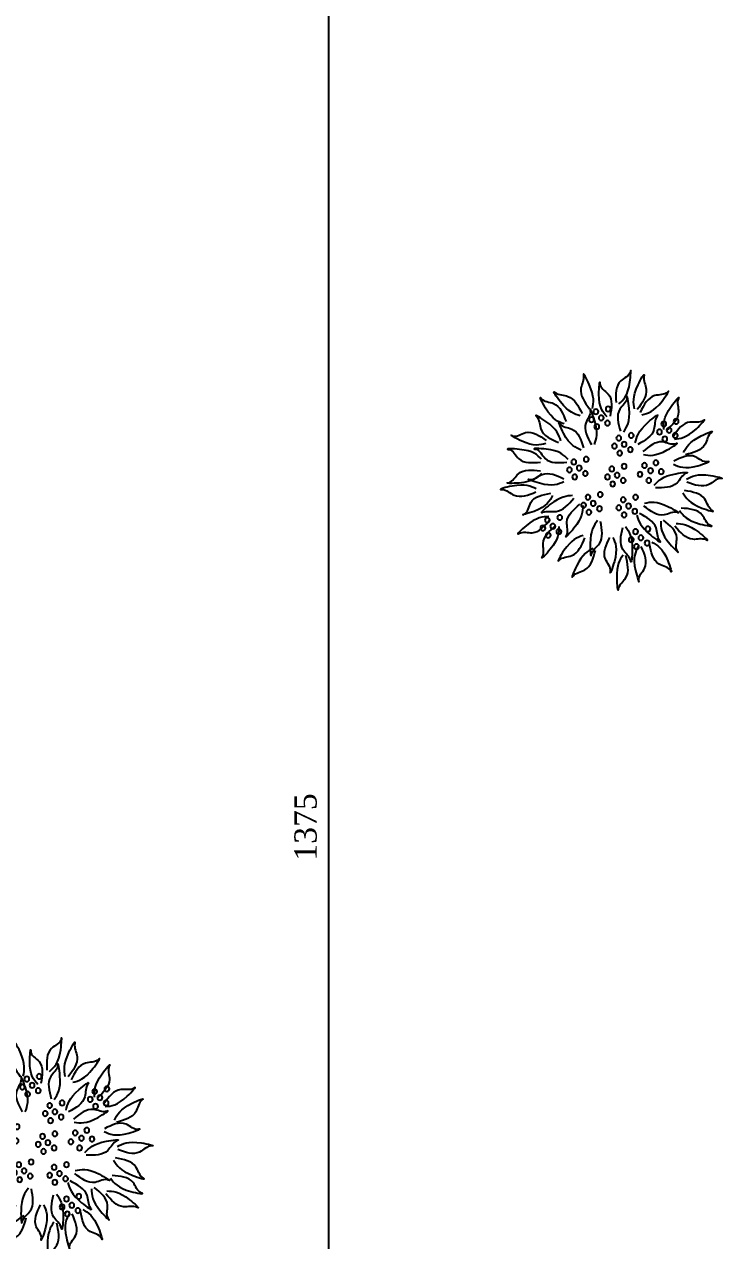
# Model space of a CAD drawing. Header units: millimetres. Extents: x 14929 to 124997, y 1647 to 25134.
# Drawn here: x 16255 to 16569, y 20836 to 21382 of the extents above; entities that cross this region are included whole.
import ezdxf

# ---------------------------------------------------------------- set-up
doc = ezdxf.new("R2010")
doc.units = ezdxf.units.MM
doc.layers.add('paisajismo', color=7, linetype='Continuous')
doc.styles.add('Valéria', font='romantic.ttf', dxfattribs={"height": 10})
doc.dimstyles.new('Cota - 50', dxfattribs={"dimtxt": 10, "dimasz": 5, "dimexe": 10, "dimexo": 20, "dimgap": 5, "dimtad": 1, "dimtxsty": 'Valéria', "dimblk": 'DOT', "dimcen": 0, "dimclrd": 12, "dimclre": 12, "dimclrt": 2, "dimazin": 2, "dimtfac": 1, "dimtix": 1, "dimtmove": 0, "dimatfit": 3, "dimldrblk": 'DOT', "dimfxl": 1, "dimarcsym": 0})

# ---------------------------------------------------------------- blocks, each defined once
blk = doc.blocks.new('A$C375069E9')
at = {"layer": 'paisajismo', "color": 221}
for centre in [(1.295, 2.06), (0.523, 1.919), (1.375, 1.959), (1.436, 2.03), (1.486, 1.939), (0.603, 1.819), (0.663, 1.889), (0.713, 1.799), (1.305, 1.899), (1.426, 1.859), (0.533, 1.759), (0.653, 1.719), (1.034, 1.759), (1.115, 1.658), (1.175, 1.729), (1.225, 1.638), (1.044, 1.598), (1.165, 1.558), (0.753, 1.448), (0.814, 1.358), (0.884, 1.418), (1.115, 1.408), (1.255, 1.378), (1.546, 1.488), (1.626, 1.388), (1.687, 1.458), (1.737, 1.368), (0.693, 1.348), (0.834, 1.247), (0.934, 1.317), (1.125, 1.247), (1.195, 1.307), (1.305, 1.287), (1.556, 1.327), (1.677, 1.287), (1.245, 1.207), (1.386, 1.087), (0.984, 1.057), (1.064, 0.956), (1.125, 1.027), (1.466, 0.986), (1.526, 1.057), (1.576, 0.966), (0.994, 0.896), (1.115, 0.856), (1.175, 0.936), (1.396, 0.926), (1.516, 0.886), (1.847, 0.826), (0.844, 0.696), (0.984, 0.666), (1.857, 0.666), (1.927, 0.726), (1.988, 0.796), (2.038, 0.706), (0.854, 0.535), (0.924, 0.595), (1.034, 0.575), (1.978, 0.625), (0.974, 0.495)]:
    blk.add_circle(centre, 0.0284, dxfattribs=at)
at = {"layer": 'paisajismo', "color": 124}
for points in [[(1.176, 2.118), (1.049, 2.364), (1.042, 2.49), (1.043, 2.485), (1.153, 2.379), (1.207, 2.133)], [(0.998, 2.06), (0.956, 2.334), (0.888, 2.44), (0.889, 2.435), (0.863, 2.285), (0.965, 2.054)], [(1.308, 1.969), (1.401, 2.229), (1.391, 2.355), (1.391, 2.35), (1.296, 2.23), (1.275, 1.979)], [(1.475, 2.065), (1.512, 2.34), (1.578, 2.447), (1.577, 2.442), (1.606, 2.292), (1.509, 2.06)], [(0.664, 1.826), (0.579, 2.089), (0.495, 2.183), (0.497, 2.179), (0.495, 2.026), (0.632, 1.814)], [(0.912, 1.994), (0.683, 2.149), (0.616, 2.257), (0.62, 2.253), (0.767, 2.212), (0.932, 2.022)], [(1.122, 1.799), (1.058, 2.068), (1.082, 2.193), (1.082, 2.187), (1.163, 2.058), (1.156, 1.806)], [(1.614, 1.981), (1.84, 2.142), (1.904, 2.25), (1.9, 2.247), (1.754, 2.203), (1.593, 2.009)], [(1.798, 1.89), (2.008, 2.07), (2.062, 2.185), (2.059, 2.181), (1.917, 2.123), (1.775, 1.916)], [(1.453, 1.657), (1.451, 1.934), (1.501, 2.049), (1.5, 2.044), (1.55, 1.9), (1.487, 1.656)], [(0.543, 1.718), (0.292, 1.836), (0.209, 1.931), (0.213, 1.928), (0.366, 1.911), (0.558, 1.749)], [(0.988, 1.675), (0.841, 1.91), (0.737, 1.981), (0.74, 1.977), (0.775, 1.828), (0.959, 1.656)], [(1.836, 1.699), (2.004, 1.919), (2.114, 1.98), (2.111, 1.977), (2.062, 1.832), (1.862, 1.678)], [(0.438, 1.564), (0.237, 1.755), (0.118, 1.797), (0.122, 1.794), (0.194, 1.659), (0.415, 1.539)], [(1.602, 1.593), (1.803, 1.784), (1.851, 1.901), (1.848, 1.896), (1.709, 1.832), (1.578, 1.618)], [(2.005, 1.668), (2.28, 1.695), (2.39, 1.758), (2.385, 1.756), (2.236, 1.791), (2.001, 1.702)], [(0.896, 1.541), (0.624, 1.594), (0.52, 1.667), (0.525, 1.665), (0.677, 1.685), (0.903, 1.575)], [(0.553, 1.432), (0.276, 1.415), (0.158, 1.46), (0.163, 1.459), (0.305, 1.517), (0.551, 1.466)], [(1.751, 1.486), (2.002, 1.603), (2.129, 1.605), (2.124, 1.604), (2.013, 1.498), (1.765, 1.455)], [(2.053, 1.488), (2.306, 1.601), (2.432, 1.601), (2.427, 1.6), (2.315, 1.496), (2.066, 1.456)], [(0.405, 1.262), (0.131, 1.304), (0.009, 1.27), (0.015, 1.27), (0.151, 1.2), (0.401, 1.228)], [(0.773, 1.195), (0.528, 1.324), (0.402, 1.332), (0.407, 1.33), (0.513, 1.219), (0.758, 1.164)], [(1.8, 1.231), (2.076, 1.215), (2.195, 1.26), (2.189, 1.259), (2.047, 1.316), (1.801, 1.265)], [(2.055, 1.326), (2.31, 1.218), (2.436, 1.221), (2.431, 1.222), (2.317, 1.323), (2.067, 1.357)], [(0.447, 1.106), (0.23, 0.934), (0.107, 0.902), (0.112, 0.905), (0.195, 1.033), (0.426, 1.133)], [(2.115, 1.151), (2.39, 1.183), (2.511, 1.145), (2.506, 1.145), (2.367, 1.08), (2.118, 1.117)], [(0.883, 0.989), (0.609, 0.948), (0.503, 0.88), (0.508, 0.882), (0.658, 0.855), (0.889, 0.956)], [(1.585, 0.962), (1.685, 0.704), (1.775, 0.615), (1.772, 0.62), (1.766, 0.772), (1.617, 0.976)], [(1.701, 1.076), (1.958, 0.973), (2.046, 0.883), (2.041, 0.885), (1.889, 0.894), (1.687, 1.045)], [(1.928, 1.076), (2.139, 0.896), (2.26, 0.861), (2.255, 0.863), (2.177, 0.995), (1.949, 1.102)], [(0.483, 0.904), (0.251, 0.752), (0.126, 0.732), (0.131, 0.734), (0.226, 0.854), (0.465, 0.933)], [(0.969, 0.852), (0.812, 0.624), (0.705, 0.557), (0.708, 0.561), (0.75, 0.708), (0.941, 0.872)], [(1.972, 0.836), (2.229, 0.733), (2.317, 0.642), (2.312, 0.645), (2.16, 0.653), (1.958, 0.804)], [(0.524, 0.758), (0.266, 0.658), (0.177, 0.569), (0.181, 0.571), (0.334, 0.578), (0.537, 0.726)], [(0.698, 0.783), (0.595, 0.526), (0.504, 0.438), (0.507, 0.442), (0.516, 0.595), (0.667, 0.796)], [(1.098, 0.722), (1.022, 0.455), (1.04, 0.33), (1.041, 0.335), (1.128, 0.461), (1.131, 0.713)], [(1.416, 0.791), (1.501, 0.528), (1.488, 0.402), (1.487, 0.407), (1.396, 0.53), (1.383, 0.782)], [(1.856, 0.722), (1.956, 0.464), (2.046, 0.374), (2.043, 0.379), (2.037, 0.532), (1.888, 0.735)], [(1.244, 0.6), (1.226, 0.324), (1.271, 0.206), (1.27, 0.211), (1.328, 0.353), (1.278, 0.599)], [(1.582, 0.621), (1.799, 0.449), (1.858, 0.337), (1.854, 0.341), (1.71, 0.393), (1.56, 0.595)], [(0.798, 0.546), (0.619, 0.335), (0.583, 0.214), (0.585, 0.218), (0.717, 0.297), (0.825, 0.524)], [(0.953, 0.499), (0.985, 0.224), (0.947, 0.103), (0.948, 0.108), (0.882, 0.247), (0.919, 0.496)], [(1.466, 0.475), (1.657, 0.274), (1.699, 0.155), (1.696, 0.159), (1.561, 0.231), (1.441, 0.452)], [(1.128, 0.401), (1.199, 0.134), (1.18, 0.009), (1.179, 0.014), (1.094, 0.142), (1.095, 0.393)]]:
    blk.add_spline(points, degree=3, dxfattribs=at)
blk = doc.blocks.new('_Dot')
at = {"color": 0, "linetype": 'ByBlock', "lineweight": -2}
blk.add_line((-0.5, 0), (-1, 0), dxfattribs=at)
at = {"color": 0, "linetype": 'ByBlock', "const_width": 0.5}
blk.add_lwpolyline([(-0.25, 0, 1), (0.25, 0, 1)], format="xyb", close=True, dxfattribs=at)
blk = doc.blocks.new('*D748')
at = {"color": 12, "lineweight": -2, "transparency": 16777216}
for p, q in [((16188.73, 21709.41), (16401.16, 21709.41)), ((16391.16, 21704.41), (16391.16, 20339.41)), ((16187.48, 20334.41), (16401.16, 20334.41))]:
    blk.add_line(p, q, dxfattribs=at)
at = {"layer": 'Defpoints', "color": 0, "transparency": 16777216}
for p in [(16168.73, 21709.41), (16167.48, 20334.41), (16391.16, 20334.41)]:
    blk.add_point(p, dxfattribs=at)
at = {"color": 12, "lineweight": -2, "transparency": 16777216, "xscale": 5, "yscale": 5, "zscale": 5}
for p, rotation in [((16391.16, 21709.41), 90), ((16391.16, 20334.41), 270)]:
    blk.add_blockref('_Dot', p, dxfattribs=dict(at, rotation=rotation))
at = {"color": 2, "transparency": 16777216, "insert": (16380.97, 21021.91), "char_height": 10, "attachment_point": 5, "rotation": 90, "style": 'Valéria'}
blk.add_mtext('1375', dxfattribs=at)

msp = doc.modelspace()

# ---------------------------------------------------------------- block references
at = {"color": 2, "xscale": -39.43178529435056, "yscale": 39.43178529435056, "zscale": 39.43178529435056}
for p in [(16567.801, 21128.145), (16312.462, 20828.822)]:
    msp.add_blockref('A$C375069E9', p, dxfattribs=at)

# ---------------------------------------------------------------- dimensions: what is measured, and where the dimension line sits
dim = msp.add_linear_dim(base=(16391.161, 20334.407), p1=(16168.725, 21709.407), p2=(16167.475, 20334.407), angle=90, dimstyle='Cota - 50')
dim.commit()
dim.dimension.update_dxf_attribs({"geometry": '*D748', "text_midpoint": (16380.969, 21021.907)})

doc.saveas('drawing.dxf')
